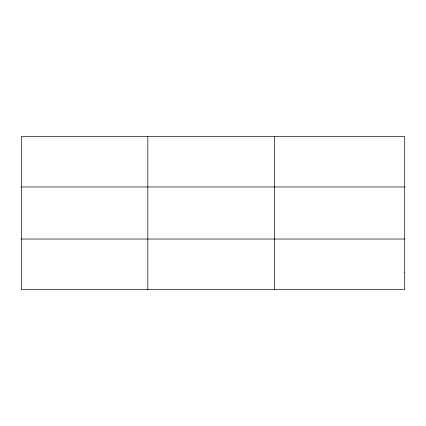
<?xml version="1.0" encoding="UTF-8"?>
<svg xmlns="http://www.w3.org/2000/svg" width="426" height="426" viewBox="0 0 426 426"><rect width="100%" height="100%" fill="white"/><g stroke="black" fill="none" stroke-linecap="round" stroke-linejoin="round"><path stroke-width="0.64" d="M147.822 289.526L147.822 136.474M274.344 289.526L274.344 136.474M21.3 186.982L404.7 186.982M21.3 239.018L404.7 239.018M404.7 272.688L404.7 289.526L21.3 289.526L21.3 136.474L404.7 136.474L404.7 272.688"/></g></svg>
